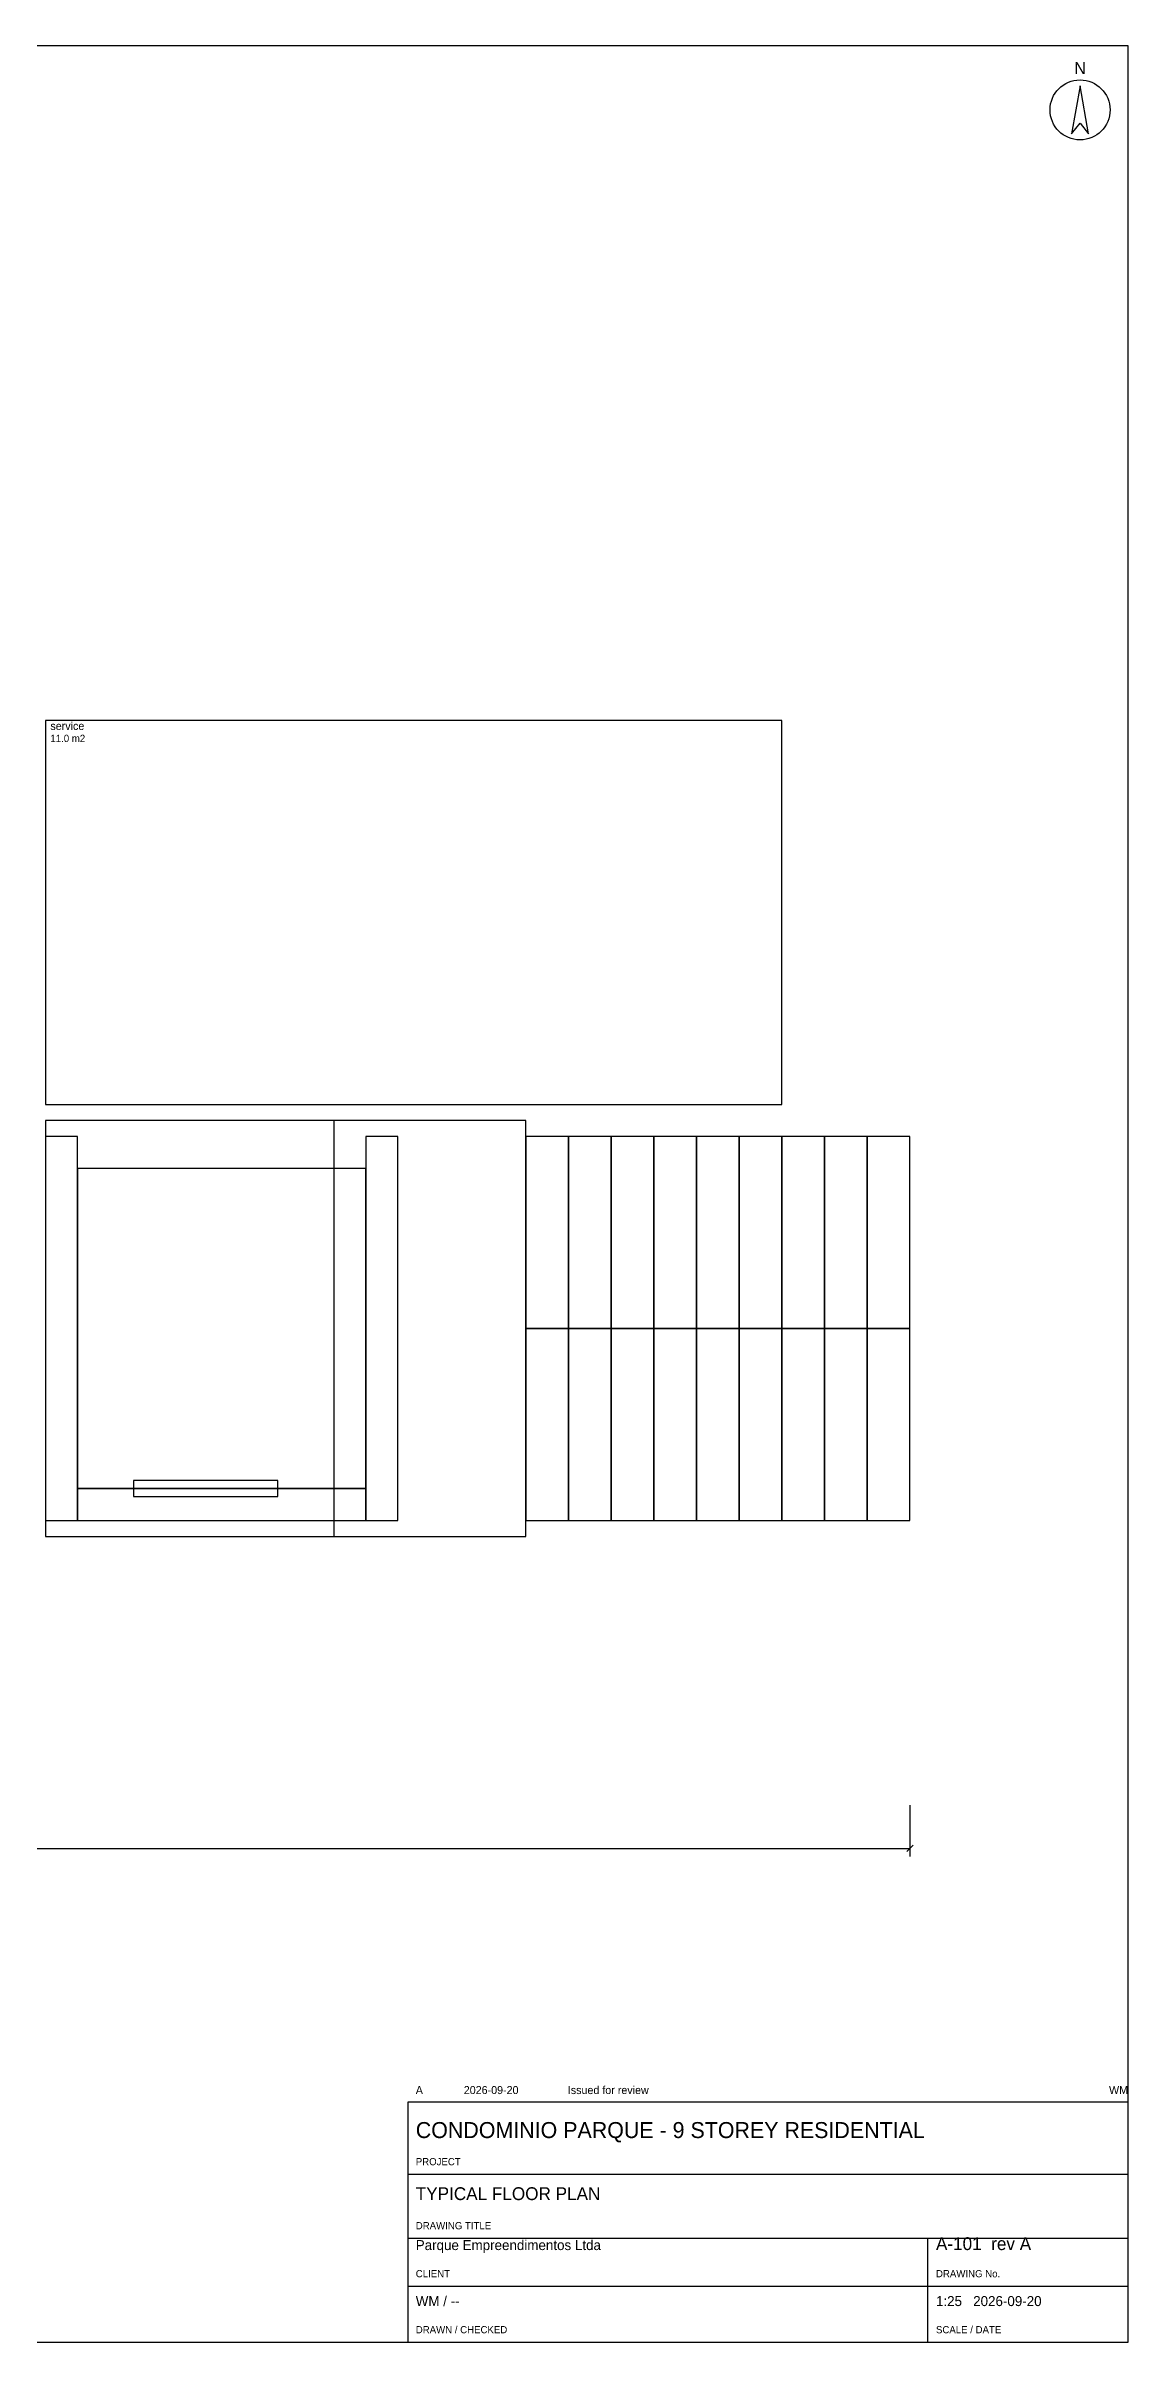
# Model space of a CAD drawing. Extents: x 20 to 831, y 10 to 584.
# Drawn here: x 561 to 831, y 10 to 584 of the extents above; entities that cross this region are included whole.
import ezdxf
from ezdxf.enums import TextEntityAlignment as Align

# ---------------------------------------------------------------- set-up
doc = ezdxf.new("R2010")
doc.units = 0
for name, color, linetype in [('A-ANNO', 1, 'CONTINUOUS'), ('A-EQUIP', 3, 'CONTINUOUS'), ('A-FABRIC', 4, 'CONTINUOUS'), ('A-SPACE', 1, 'CONTINUOUS'), ('A-STAIR', 3, 'CONTINUOUS'), ('BORDER', 4, 'CONTINUOUS'), ('DIMENSION', 1, 'CONTINUOUS'), ('TEXT', 2, 'CONTINUOUS'), ('TEXT-BOLD', 4, 'CONTINUOUS')]:
    doc.layers.add(name, color=color, linetype=linetype)

msp = doc.modelspace()

# ---------------------------------------------------------------- linework, layer by layer
at = {"layer": 'A-EQUIP'}
msp.add_lwpolyline([(582.5, 221.4), (618.5, 221.4), (618.5, 225.4), (582.5, 225.4)], close=True, dxfattribs=at)
at = {"layer": 'A-FABRIC'}
for points in [[(560.5, 319.4), (744.5, 319.4), (744.5, 415.4), (560.5, 415.4)], [(560.5, 211.4), (680.5, 211.4), (680.5, 315.4), (560.5, 315.4)], [(560.5, 215.4), (568.5, 215.4), (568.5, 311.4), (560.5, 311.4)], [(632.5, 211.4), (680.5, 211.4), (680.5, 315.4), (632.5, 315.4)], [(640.5, 215.4), (648.5, 215.4), (648.5, 311.4), (640.5, 311.4)], [(568.5, 215.4), (640.5, 215.4), (640.5, 223.4), (568.5, 223.4)]]:
    msp.add_lwpolyline(points, close=True, dxfattribs=at)
at = {"layer": 'A-SPACE'}
for points in [[(560.5, 319.4), (744.5, 319.4), (744.5, 415.4), (560.5, 415.4)], [(568.5, 223.4), (640.5, 223.4), (640.5, 303.4), (568.5, 303.4)]]:
    msp.add_lwpolyline(points, close=True, dxfattribs=at)
at = {"layer": 'A-STAIR'}
for points in [[(680.5, 263.4), (776.5, 263.4), (776.5, 311.4), (680.5, 311.4)], [(680.5, 263.4), (691.1667, 263.4), (691.1667, 311.4), (680.5, 311.4)], [(691.1667, 263.4), (701.8333, 263.4), (701.8333, 311.4), (691.1667, 311.4)], [(701.8333, 263.4), (712.5, 263.4), (712.5, 311.4), (701.8333, 311.4)], [(712.5, 263.4), (723.1667, 263.4), (723.1667, 311.4), (712.5, 311.4)], [(723.1667, 263.4), (733.8333, 263.4), (733.8333, 311.4), (723.1667, 311.4)], [(733.8333, 263.4), (744.5, 263.4), (744.5, 311.4), (733.8333, 311.4)], [(744.5, 263.4), (755.1667, 263.4), (755.1667, 311.4), (744.5, 311.4)], [(755.1667, 263.4), (765.8333, 263.4), (765.8333, 311.4), (755.1667, 311.4)], [(765.8333, 263.4), (776.5, 263.4), (776.5, 311.4), (765.8333, 311.4)], [(680.5, 215.4), (776.5, 215.4), (776.5, 263.4), (680.5, 263.4)], [(680.5, 215.4), (691.1667, 215.4), (691.1667, 263.4), (680.5, 263.4)], [(691.1667, 215.4), (701.8333, 215.4), (701.8333, 263.4), (691.1667, 263.4)], [(701.8333, 215.4), (712.5, 215.4), (712.5, 263.4), (701.8333, 263.4)], [(712.5, 215.4), (723.1667, 215.4), (723.1667, 263.4), (712.5, 263.4)], [(723.1667, 215.4), (733.8333, 215.4), (733.8333, 263.4), (723.1667, 263.4)], [(733.8333, 215.4), (744.5, 215.4), (744.5, 263.4), (733.8333, 263.4)], [(744.5, 215.4), (755.1667, 215.4), (755.1667, 263.4), (744.5, 263.4)], [(755.1667, 215.4), (765.8333, 215.4), (765.8333, 263.4), (755.1667, 263.4)], [(765.8333, 215.4), (776.5, 215.4), (776.5, 263.4), (765.8333, 263.4)]]:
    msp.add_lwpolyline(points, close=True, dxfattribs=at)
at = {"layer": 'BORDER'}
for p, q in [((651, 52), (831, 52)), ((651, 36), (831, 36)), ((781, 10), (781, 36)), ((651, 24), (831, 24))]:
    msp.add_line(p, q, dxfattribs=at)
for points in [[(20, 10), (831, 10), (831, 584), (20, 584)], [(819, 574), (816.9, 562), (819, 564.7), (821.1, 562)], [(651, 10), (831, 10), (831, 70), (651, 70)]]:
    msp.add_lwpolyline(points, close=True, dxfattribs=at)
msp.add_circle((819, 568), 7.5, dxfattribs=at)
at = {"layer": 'DIMENSION'}
for p, q in [((776.5, 144.2), (776.5, 131.4)), ((74.5, 133.4), (776.5, 133.4)), ((775.7, 132.6), (777.3, 134.2))]:
    msp.add_line(p, q, dxfattribs=at)

# ---------------------------------------------------------------- texts
at = {"layer": 'A-ANNO'}
for s, height, p in [('service', 2, (561.7, 413)), ('11.0 m2', 1.8, (561.7, 410))]:
    msp.add_text(s, height=height, dxfattribs=at).set_placement(p)
at = {"layer": 'TEXT'}
for s, height, p in [('A', 2, (653, 72)), ('2026-09-20', 2, (665, 72)), ('Issued for review', 2, (691, 72)), ('PROJECT', 1.8, (653, 54.2)), ('DRAWING TITLE', 1.8, (653, 38.2)), ('CLIENT', 1.8, (653, 26.2)), ('DRAWING No.', 1.8, (783, 26.2)), ('DRAWN / CHECKED', 1.8, (653, 12.2)), ('SCALE / DATE', 1.8, (783, 12.2))]:
    msp.add_text(s, height=height, dxfattribs=at).set_placement(p)
msp.add_text('WM', height=2, dxfattribs=at).set_placement((831, 72), align=Align.RIGHT)
at = {"layer": 'TEXT-BOLD'}
msp.add_text('N', height=3, dxfattribs=at).set_placement((819, 577), align=Align.CENTER)
for s, height, p in [('CONDOMINIO PARQUE - 9 STOREY RESIDENTIAL', 4, (653, 61)), ('TYPICAL FLOOR PLAN', 3.2, (653, 45.5)), ('Parque Empreendimentos Ltda', 2.5, (653, 33)), ('A-101  rev A', 3.2, (783, 33)), ('WM / --', 2.5, (653, 19)), ('1:25   2026-09-20', 2.5, (783, 19))]:
    msp.add_text(s, height=height, dxfattribs=at).set_placement(p)

doc.saveas('drawing.dxf')
